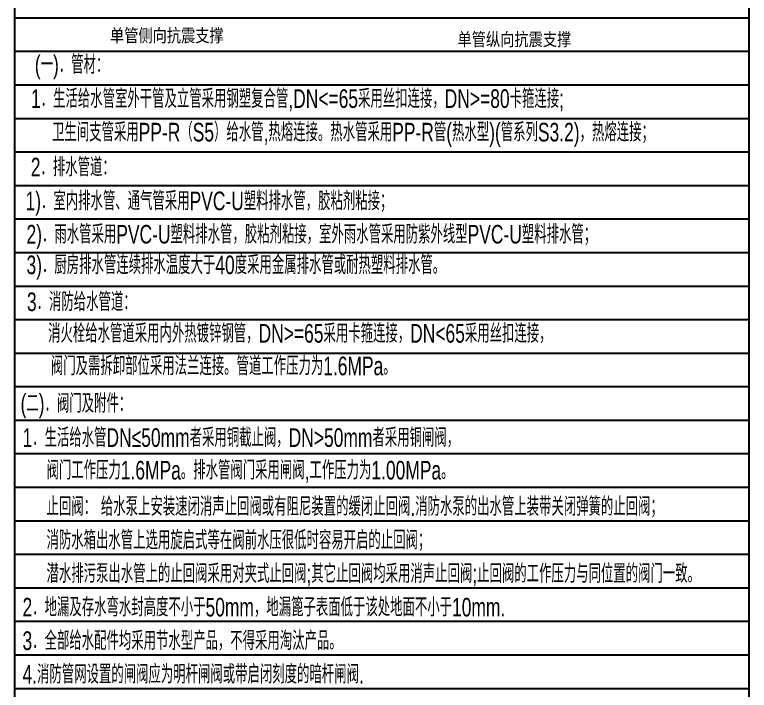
# Model space of a CAD drawing. Header units: millimetres. Extents: x 3804182 to 7463862, y 18008854 to 19247705.
# Drawn here: x 4746945 to 4766675, y 19077360 to 19095496 of the extents above; entities that cross this region are included whole.
import ezdxf
from ezdxf.enums import TextEntityAlignment as Align

# ---------------------------------------------------------------- set-up
doc = ezdxf.new("R2010")
doc.units = ezdxf.units.MM
doc.header["$LTSCALE"] = 1000
doc.header["$MEASUREMENT"] = 0
for name, color, linetype in [('JZ_0', 7, 'Continuous'), ('JZ_TEXT', 42, 'Continuous'), ('图框', 4, 'Continuous')]:
    doc.layers.add(name, color=color, linetype=linetype)
doc.styles.add('DXF', font='ros.shx', dxfattribs={"width": 0.7, "bigfont": 'hzs.shx'})
doc.styles.add('TITXV', font='')
doc.styles.get('TITXV').set_extended_font_data('SimSun')

msp = doc.modelspace()

# ---------------------------------------------------------------- linework, layer by layer
at = {"layer": 'JZ_0', "color": 8}
for p, q in [((4746945.5, 19059412.5), (4746945.5, 19114312.5)), ((4766675.4, 19059384.9), (4766675.4, 19114312.5)), ((4746945.5, 19095412.5), (4766675.4, 19095412.5)), ((4746945.5, 19094512.5), (4766675.4, 19094512.5)), ((4746945.5, 19093612.5), (4766675.4, 19093612.5)), ((4746945.5, 19092712.5), (4766675.4, 19092712.5)), ((4746945.5, 19091812.5), (4766675.4, 19091812.5)), ((4746945.5, 19090912.5), (4766675.4, 19090912.5)), ((4746945.5, 19090012.5), (4766675.4, 19090012.5)), ((4746945.5, 19089112.5), (4766675.4, 19089112.5)), ((4746945.5, 19088212.5), (4766675.4, 19088212.5)), ((4746945.5, 19087312.5), (4766675.4, 19087312.5)), ((4746945.5, 19086412.5), (4766675.4, 19086412.5)), ((4746945.5, 19085512.5), (4766675.4, 19085512.5)), ((4746945.5, 19084612.5), (4766675.4, 19084612.5)), ((4746945.5, 19083712.5), (4766675.4, 19083712.5)), ((4746945.5, 19082812.5), (4766675.4, 19082812.5)), ((4746945.5, 19081912.5), (4766675.4, 19081912.5)), ((4746945.5, 19081012.5), (4766675.4, 19081012.5)), ((4746945.5, 19080112.5), (4766675.4, 19080112.5)), ((4746945.5, 19079212.5), (4766675.4, 19079212.5)), ((4746945.5, 19078312.5), (4766675.4, 19078312.5)), ((4746945.5, 19077412.5), (4766675.4, 19077412.5))]:
    msp.add_line(p, q, dxfattribs=at)

# ---------------------------------------------------------------- texts
at = {"layer": 'JZ_TEXT', "style": 'DXF', "width": 0.7}
for s, p in [('(一)．管材：', (4747486.3, 19093908.3)), ('1．生活给水管室外干管及立管采用钢塑复合管,DN<=65采用丝扣连接，DN>=80卡箍连接;', (4747383.8, 19092993.3)), ('卫生间支管采用PP-R（S5）给水管,热熔连接。热水管采用PP-R管(热水型)(管系列S3.2)，热熔连接；', (4747949.1, 19092093.3)), ('2．排水管道：', (4747378.2, 19091155.6)), ('1)．室内排水管、通气管采用PVC-U塑料排水管，胶粘剂粘接；', (4747236.5, 19090247.4)), ('2)．雨水管采用PVC-U塑料排水管，胶粘剂粘接，室外雨水管采用防紫外线型PVC-U塑料排水管；', (4747263.1, 19089352.8)), ('3)．厨房排水管连续排水温度大于40度采用金属排水管或耐热塑料排水管。', (4747263.1, 19088530.7)), ('3．消防给水管道：', (4747274.4, 19087539.3)), ('消火栓给水管道采用内外热镀锌钢管，DN>=65采用卡箍连接，DN<65采用丝扣连接，', (4747843, 19086692.1)), ('阀门及需拆卸部位采用法兰连接。管道工作压力为1.6MPa。', (4747917.1, 19085817.2)), ('(二)．阀门及附件：', (4747102.7, 19084811.6)), ('1．生活给水管DN≤50mm者采用铜截止阀，DN>50mm者采用铜闸阀，', (4747155.7, 19083894.4)), ('阀门工作压力1.6MPa。排水管阀门采用闸阀,工作压力为1.00MPa。', (4747800.2, 19083019.4)), ('止回阀： 给水泵上安装速闭消声止回阀或有阻尼装置的缓闭止回阀.消防水泵的出水管上装带关闭弹簧的止回阀；', (4747800.2, 19082043.5)), ('消防水箱出水管上选用旋启式等在阀前水压很低时容易开启的止回阀；', (4747800.2, 19081142.5)), ('潜水排污泵出水管上的止回阀采用对夹式止回阀;其它止回阀均采用消声止回阀;止回阀的工作压力与同位置的阀门一致。', (4747800.2, 19080243.5)), ('2．地漏及存水弯水封高度不小于50mm，地漏篦子表面低于该处地面不小于10mm.', (4747155.7, 19079342.5)), ('3．全部给水配件均采用节水型产品，不得采用淘汰产品。', (4747155.7, 19078442.5)), ('4.消防管网设置的闸阀应为明杆闸阀或带启闭刻度的暗杆闸阀.', (4747155.7, 19077542.5))]:
    msp.add_text(s, height=500, dxfattribs=at).set_placement(p)
at = {"layer": '图框', "style": 'TITXV', "width": 0.8}
for s, p in [('单管侧向抗震支撑', (4751031.4, 19094944.9)), ('单管纵向抗震支撑', (4760365.5, 19094842.2))]:
    msp.add_text(s, height=350, dxfattribs=at).set_placement(p, align=Align.MIDDLE)

doc.saveas('drawing.dxf')
